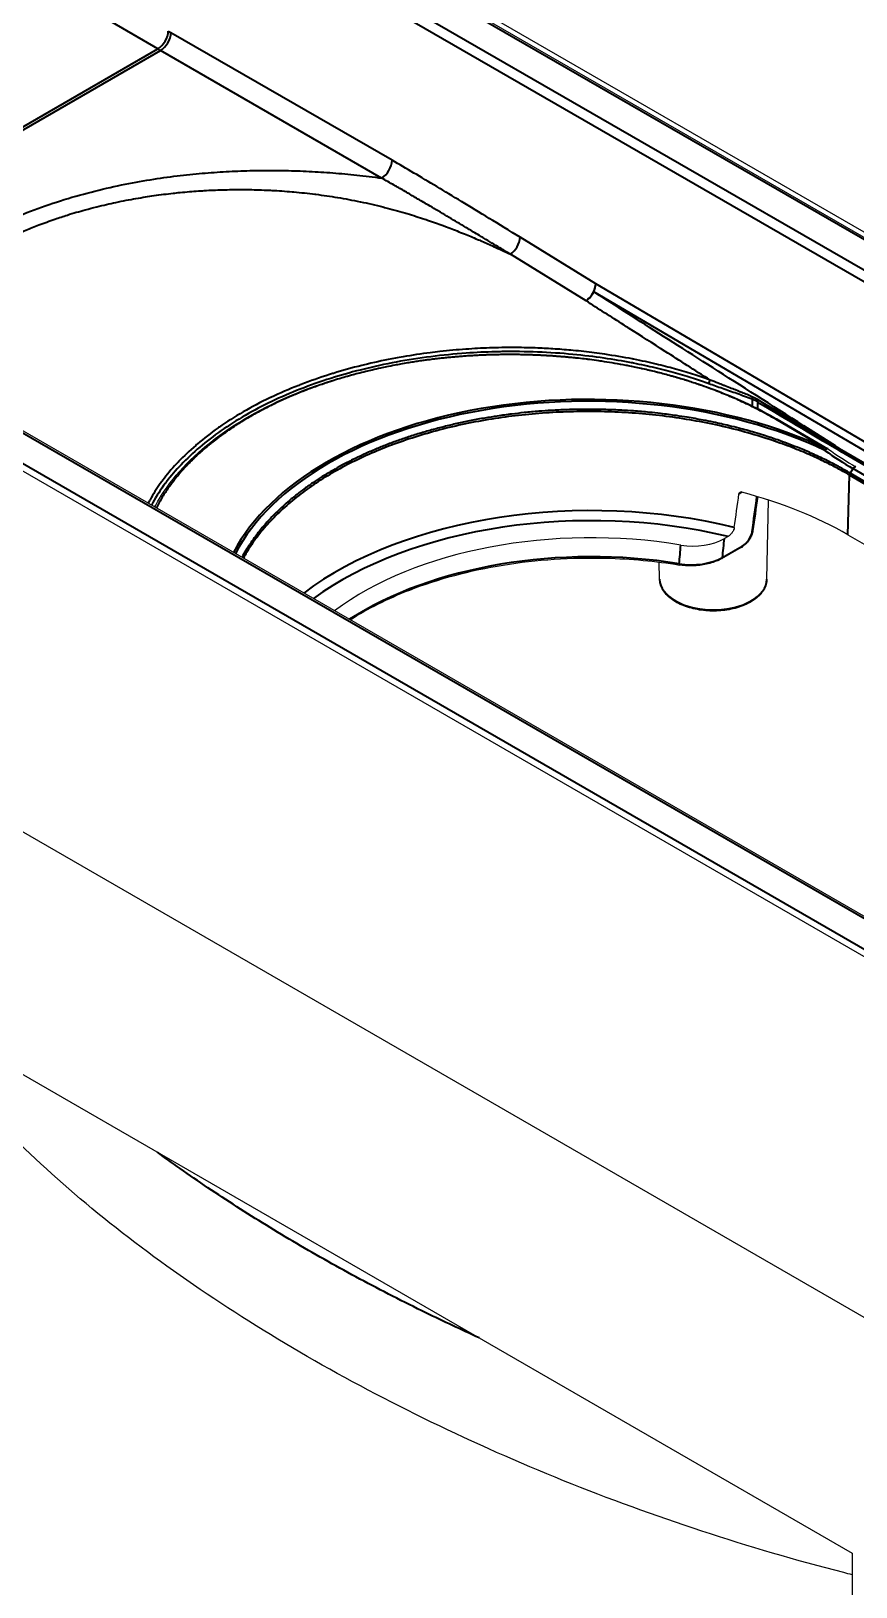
# Model space of a CAD drawing. Header units: millimetres. Extents: x 101 to 3000, y 150 to 4305.
# Drawn here: x 2142.1 to 2175.7, y 1240.7 to 1304.1 of the extents above; entities that cross this region are included whole.
import ezdxf

# ---------------------------------------------------------------- set-up
doc = ezdxf.new("R2010")
doc.units = ezdxf.units.MM
doc.header["$LTSCALE"] = 15
doc.layers.add('_Sichtbarkanten', color=7, linetype='Continuous', lineweight=25)
doc.layers.add('Sichtbar schmal (ISO)', color=7, linetype='Continuous', lineweight=35)

msp = doc.modelspace()

# ---------------------------------------------------------------- linework, layer by layer
at = {"layer": '_Sichtbarkanten'}
for p, q in [((1958.148, 1421.528), (2423.15, 1153.06)), ((1958.784, 1421.374), (2422.759, 1153.498)), ((1897.902, 1412.287), (2407.019, 1118.348)), ((2399.171, 1139.224), (1934.185, 1407.684)), ((2397.176, 1138.728), (1933.2, 1406.604)), ((2174.579, 1287.095), (2172.525, 1288.301)), ((2172.104, 1281.773), (2172.173, 1285)), ((2170.268, 1282.618), (2171.073, 1283.083)), ((2170.519, 1283.519), (2170.372, 1283.434)), ((2175.4, 1283.59), (2186.727, 1277.05)), ((2167.733, 1281.773), (2167.718, 1282.473)), ((2129.338, 1268.771), (2175.583, 1242.072)), ((2175.583, 1242.072), (2175.583, 1240.21))]:
    msp.add_line(p, q, dxfattribs=at)
msp.add_arc((2174.518, 1286.991), 0.12, 54.93879, 59.56887, dxfattribs=at)
for centre, major_axis, ratio, start_param, end_param in [((1326.74, 860.88), (676.088, 996.631), 0.524834, 5.465776, 5.467197), ((2164.955, 1277.56), (14.771, 0), 0.57735, 0.785398, 1.142974), ((2164.955, 1275.845), (-13.2, 0), 0.57735, 4.432819, 5.627663), ((2169.091, 1284.17), (-1.806, 0.005), 0.575912, 1.295411, 2.360834)]:
    msp.add_ellipse(centre, major_axis=major_axis, ratio=ratio, start_param=start_param, end_param=end_param, dxfattribs=at)
for points, knots in [([(2147.162, 1284.722), (2147.217, 1284.827), (2147.275, 1284.931), (2147.867, 1285.923), (2148.647, 1286.767), (2150.607, 1288.259), (2151.815, 1288.922), (2154.498, 1289.978), (2156.008, 1290.383), (2159.131, 1290.887), (2160.783, 1290.993), (2164.023, 1290.896), (2165.651, 1290.692), (2168.682, 1290.005), (2170.123, 1289.513), (2171.78, 1288.718), (2172.162, 1288.515), (2172.525, 1288.301)], [0.719826, 0.719826, 0.719826, 0.719826, 0.813029, 0.813029, 1.614012, 1.614012, 2.424949, 2.424949, 3.237611, 3.237611, 4.04865, 4.04865, 4.859026, 4.859026, 5.669679, 5.669679, 5.925894, 5.925894, 5.925894, 5.925894]), ([(2170.964, 1285.259), (2170.965, 1285.268), (2170.968, 1285.277), (2170.979, 1285.296), (2170.988, 1285.305), (2171.009, 1285.318), (2171.023, 1285.322), (2171.052, 1285.325), (2171.067, 1285.323), (2171.082, 1285.32), (2171.083, 1285.32), (2171.083, 1285.319)], [0.00197055, 0.00197055, 0.00197055, 0.00197055, 0.0076791, 0.0076791, 0.0153582, 0.0153582, 0.02333262, 0.02333262, 0.03130704, 0.03130704, 0.03156747, 0.03156747, 0.03156747, 0.03156747]), ([(2170.772, 1283.881), (2170.769, 1283.853), (2170.759, 1283.82), (2170.734, 1283.757), (2170.712, 1283.717), (2170.668, 1283.652), (2170.638, 1283.616), (2170.582, 1283.562), (2170.548, 1283.535), (2170.519, 1283.519)], [-0.30703041, -0.30703041, -0.30703041, -0.30703041, -0.29054459, -0.29054459, -0.27133575, -0.27133575, -0.25125977, -0.25125977, -0.23076191, -0.23076191, -0.23076191, -0.23076191]), ([(2171.536, 1283.749), (2171.528, 1283.692), (2171.511, 1283.632), (2171.463, 1283.515), (2171.432, 1283.457), (2171.362, 1283.348), (2171.32, 1283.295), (2171.23, 1283.199), (2171.181, 1283.155), (2171.111, 1283.107), (2171.092, 1283.094), (2171.073, 1283.083)], [0, 0, 0, 0, 0.0332534, 0.0332534, 0.065591, 0.065591, 0.0984492, 0.0984492, 0.132874, 0.132874, 0.1457256, 0.1457256, 0.1457256, 0.1457256]), ([(2155.126, 1280.124), (2155.843, 1280.582), (2156.659, 1280.99), (2158.715, 1281.79), (2160.008, 1282.135), (2162.72, 1282.576), (2164.139, 1282.67), (2166.559, 1282.608), (2167.566, 1282.514), (2168.541, 1282.356)], [6.232826, 6.232826, 6.232826, 6.232826, 6.475912, 6.475912, 6.794462, 6.794462, 7.113268, 7.113268, 7.342355, 7.342355, 7.342355, 7.342355]), ([(2170.268, 1282.618), (2170.125, 1282.536), (2169.958, 1282.468), (2169.604, 1282.37), (2169.413, 1282.338), (2169.031, 1282.312), (2168.834, 1282.318), (2168.611, 1282.345), (2168.576, 1282.35), (2168.541, 1282.356)], [0, 0, 0, 0, 0.0985951, 0.0985951, 0.1950882, 0.1950882, 0.29103, 0.29103, 0.3090772, 0.3090772, 0.3090772, 0.3090772]), ([(2172.104, 1281.773), (2172.102, 1281.638), (2172.064, 1281.504), (2171.925, 1281.246), (2171.82, 1281.123), (2171.55, 1280.9), (2171.381, 1280.8), (2170.999, 1280.637), (2170.785, 1280.575), (2170.338, 1280.494), (2170.104, 1280.475), (2169.638, 1280.481), (2169.406, 1280.506), (2168.967, 1280.598), (2168.759, 1280.666), (2168.387, 1280.838), (2168.224, 1280.943), (2167.962, 1281.182), (2167.862, 1281.317), (2167.758, 1281.562), (2167.735, 1281.667), (2167.733, 1281.773)], [2.368537, 2.368537, 2.368537, 2.368537, 2.65779, 2.65779, 2.965652, 2.965652, 3.292478, 3.292478, 3.621661, 3.621661, 3.949316, 3.949316, 4.276354, 4.276354, 4.604191, 4.604191, 4.933501, 4.933501, 5.258891, 5.258891, 5.485444, 5.485444, 5.485444, 5.485444]), ([(2175.583, 1241.191), (2175.465, 1241.22), (2175.348, 1241.25), (2175.231, 1241.281), (2171.351, 1242.28), (2167.504, 1243.545), (2163.819, 1245.03), (2160.134, 1246.516), (2156.612, 1248.223), (2153.372, 1250.094), (2150.133, 1251.964), (2147.176, 1253.998), (2144.603, 1256.125), (2142.029, 1258.253), (2139.839, 1260.474), (2138.107, 1262.714), (2137.669, 1263.28), (2137.261, 1263.848), (2136.882, 1264.415)], [0.0950371, 0.0950371, 0.0950371, 0.0950371, 0.1010675, 0.1010675, 0.1010675, 0.3005338, 0.3005338, 0.3005338, 0.5, 0.5, 0.5, 0.6994662, 0.6994662, 0.6994662, 0.8989325, 0.8989325, 0.8989325, 0.9493881, 0.9493881, 0.9493881, 0.9493881])]:
    msp.add_open_spline(points, degree=3, knots=knots, dxfattribs=at)
for points in [[(2148.866, 1287.049), (2148.868, 1287.051), (2148.87, 1287.052), (2148.872, 1287.054)], [(2174.587, 1287.09), (2174.966, 1286.823), (2175.348, 1286.577), (2175.728, 1286.354)], [(2171.727, 1285.139), (2171.664, 1284.676), (2171.6, 1284.212), (2171.536, 1283.749)]]:
    msp.add_open_spline(points, degree=3, dxfattribs=at)
at = {"layer": 'Sichtbar schmal (ISO)'}
for p, q in [((2423, 1153.045), (1957.998, 1421.513)), ((1956.938, 1420.892), (2421.924, 1152.432)), ((2421.712, 1152.069), (1956.726, 1420.529)), ((2147.286, 1303.394), (1956.299, 1414.836)), ((2399.021, 1139.209), (1934.035, 1407.669)), ((1932.959, 1407.057), (2397.961, 1138.588)), ((2156.831, 1298.855), (2147.821, 1304.056)), ((2131.053, 1294.022), (2147.286, 1303.394)), ((2131.165, 1293.958), (2147.397, 1303.33)), ((2156.406, 1298.128), (2147.397, 1303.33)), ((2165.133, 1293.817), (2162.047, 1295.715)), ((2164.735, 1293.124), (2161.65, 1295.022)), ((2189.12, 1279.711), (2165.133, 1293.817)), ((2189.039, 1279.384), (2165.049, 1293.492)), ((2171.501, 1289.111), (2171.497, 1288.853)), ((2171.726, 1289.001), (2171.722, 1288.74)), ((2174.519, 1287.089), (2172.465, 1288.295)), ((2188.844, 1278.931), (2175.145, 1286.976)), ((2188.86, 1278.996), (2175.162, 1287.041)), ((2175.609, 1286.287), (2175.498, 1286.101)), ((2188.633, 1278.64), (2175.609, 1286.287)), ((2175.4, 1283.59), (2175.472, 1286.019)), ((2188.494, 1278.365), (2175.472, 1286.019)), ((2188.52, 1278.446), (2175.498, 1286.101)), ((2171.073, 1285.322), (2170.964, 1285.259)), ((2170.292, 1282.665), (2171.098, 1283.13))]:
    msp.add_line(p, q, dxfattribs=at)
for centre, major_axis, ratio, start_param, end_param in [((2147.288, 1303.883), (0.302, 0.518), 0.574372, 3.929636, 5.482984), ((2147.397, 1303.82), (0.3, 0.52), 0.57735, 3.926992, 5.480334), ((2148.231, 1330.958), (-14.186, 28.545), 0.585279, 2.413964, 2.418931), ((2147.397, 1327.825), (-15, 25.981), 0.57735, 2.350959, 2.356194), ((2156.406, 1298.618), (0.3, 0.52), 0.57735, 3.926991, 5.480334), ((2161.623, 1295.478), (0.314, 0.511), 0.55888, 4.038056, 5.496129), ((2164.708, 1293.581), (0.314, 0.511), 0.55888, 4.0379, 5.496128), ((2164.708, 1293.581), (0.304, 0.517), 0.572153, 4.873491, 5.484932), ((2164.708, 1293.581), (-0.323, -0.506), 0.567889, 0.905697, 1.752685), ((2164.954, 1280.232), (15.234, -0.116), 0.582366, 0.896391, 2.852787), ((2164.953, 1280.205), (15.151, -0.116), 0.58238, 0.896378, 2.853201), ((2161.753, 1281.648), (-16.027, 0.121), 0.582329, 5.215984, 5.216646), ((2169.799, 1289.8), (-0.041, -0.113), 0.416896, 3.928616, 5.390148), ((2171.577, 1289.163), (-0.044, -0.112), 0.555153, 4.561937, 5.39987), ((2171.811, 1289.048), (-0.061, -0.103), 0.567728, 4.694265, 5.48847), ((2159.694, 1296.711), (-20.335, 12.449), 0.015382, 2.213361, 2.443267), ((2157.287, 1298.339), (-22.918, 14.161), 0.012912, 2.261877, 2.473326), ((2172.464, 1288.198), (0.061, 0.103), 0.57229, 0.000001, 0.789724), ((2174.518, 1286.991), (0.0689, 0.0982), 0.509929, 6.283147, 7.878789), ((2174.518, 1286.991), (0.051, 0.108), 0.507599, 0.742201, 1.509682), ((2173.71, 1302.267), (8.893, -16.913), 0.487829, 5.522704, 5.617498), ((2174.518, 1286.991), (0.061, 0.103), 0.57229, 0, 0.789725), ((2175.23, 1287.023), (-0.061, -0.103), 0.572217, 4.873156, 5.484595), ((2161.754, 1281.646), (15.757, -0.12), 0.582366, 2.62738, 2.627607), ((2175.667, 1286.25), (0.061, 0.103), 0.572499, 6.283135, 7.840696), ((2175.556, 1286.064), (0.06, 0.104), 0.573981, 1.554727, 2.322739), ((2164.955, 1276.082), (-14.708, 0), 0.57735, 4.305735, 5.634125), ((2164.955, 1275.845), (-14.408, 0), 0.57735, 4.315929, 5.616717), ((1236.301, 813.344), (748.915, 1103.987), 0.524834, 5.467451, 5.468792), ((2171.137, 1283.512), (-0.305, -0.409), 0.506793, 0.86671, 2.397666), ((2171.417, 1283.765), (0.119, -0.016), 0.583356, 5.580624, 6.283185), ((2164.955, 1275.06), (13.217, 0), 0.57735, 1.297024, 2.412778), ((855.646, 617.773), (1044.36, 1456.237), 0.553427, 5.528311, 5.528849), ((1029.562, 658.782), (908.322, 1338.97), 0.524834, 5.50886, 5.509462), ((2171.013, 1283.187), (0.06, -0.104), 0.57735, 0, 0.698132), ((2169.012, 1283.409), (-1.805, 0.017), 0.578336, 1.304747, 2.364279), ((2168.56, 1282.475), (-0.019, -0.118), 0.220752, 5.363323, 6.283187), ((2170.208, 1282.722), (0.06, -0.104), 0.57735, 6.28318, 6.981317), ((2169.919, 1281.788), (2.186, 0), 0.57735, 3.153936, 6.270842)]:
    msp.add_ellipse(centre, major_axis=major_axis, ratio=ratio, start_param=start_param, end_param=end_param, dxfattribs=at)
for points, knots in [([(2162.047, 1295.715), (2161.607, 1295.985), (2160.77, 1296.499), (2159.645, 1297.184), (2158.638, 1297.791), (2157.715, 1298.34), (2157.12, 1298.688), (2156.831, 1298.855)], [0, 0, 0, 0, 0.2, 0.4, 0.6, 0.8, 1, 1, 1, 1]), ([(2135.278, 1291.583), (2135.354, 1291.718), (2135.591, 1292.112), (2136.058, 1292.755), (2136.723, 1293.491), (2137.492, 1294.192), (2138.359, 1294.853), (2139.32, 1295.469), (2140.368, 1296.036), (2141.495, 1296.551), (2142.691, 1297.008), (2143.937, 1297.402), (2145.195, 1297.725), (2146.412, 1297.974), (2147.548, 1298.156), (2148.599, 1298.283), (2149.588, 1298.368), (2150.551, 1298.421), (2151.515, 1298.445), (2152.485, 1298.44), (2153.454, 1298.406), (2154.413, 1298.345), (2155.387, 1298.256), (2156.063, 1298.175), (2156.406, 1298.128)], [0.3057007, 0.3057007, 0.3057007, 0.3057007, 0.3225806, 0.3548387, 0.3870968, 0.4193548, 0.4516129, 0.483871, 0.516129, 0.5483871, 0.5806452, 0.6129032, 0.6451613, 0.6774194, 0.7096774, 0.7419355, 0.7741935, 0.8064516, 0.8387097, 0.8709677, 0.9032258, 0.9354839, 0.9677419, 1, 1, 1, 1]), ([(2136.163, 1291.072), (2136.18, 1291.112), (2136.197, 1291.151), (2136.215, 1291.191), (2136.244, 1291.255), (2136.275, 1291.319), (2136.307, 1291.383), (2136.398, 1291.567), (2136.502, 1291.752), (2136.617, 1291.934), (2136.662, 1292.007), (2136.71, 1292.08), (2136.759, 1292.153), (2136.876, 1292.325), (2137.003, 1292.495), (2137.139, 1292.663), (2137.204, 1292.743), (2137.271, 1292.822), (2137.34, 1292.901), (2137.477, 1293.057), (2137.623, 1293.212), (2137.777, 1293.363), (2137.863, 1293.448), (2137.951, 1293.532), (2138.042, 1293.615), (2138.195, 1293.755), (2138.355, 1293.893), (2138.521, 1294.027), (2138.63, 1294.116), (2138.742, 1294.203), (2138.857, 1294.289), (2139.021, 1294.411), (2139.191, 1294.532), (2139.367, 1294.65), (2139.501, 1294.739), (2139.638, 1294.828), (2139.778, 1294.914), (2139.95, 1295.02), (2140.126, 1295.124), (2140.307, 1295.225), (2140.467, 1295.315), (2140.631, 1295.402), (2140.798, 1295.488), (2140.973, 1295.577), (2141.151, 1295.664), (2141.333, 1295.749), (2141.521, 1295.836), (2141.712, 1295.921), (2141.906, 1296.003), (2142.08, 1296.077), (2142.258, 1296.148), (2142.437, 1296.217), (2142.651, 1296.299), (2142.869, 1296.379), (2143.089, 1296.454), (2143.259, 1296.513), (2143.43, 1296.569), (2143.603, 1296.623), (2143.842, 1296.698), (2144.084, 1296.769), (2144.326, 1296.835), (2144.485, 1296.879), (2144.645, 1296.921), (2144.804, 1296.96), (2145.063, 1297.025), (2145.321, 1297.084), (2145.576, 1297.138), (2145.717, 1297.168), (2145.858, 1297.197), (2145.997, 1297.224), (2146.264, 1297.275), (2146.526, 1297.321), (2146.783, 1297.361), (2146.902, 1297.38), (2147.019, 1297.398), (2147.135, 1297.414), (2147.399, 1297.452), (2147.656, 1297.484), (2147.906, 1297.512), (2148.002, 1297.523), (2148.097, 1297.532), (2148.192, 1297.542), (2148.448, 1297.567), (2148.698, 1297.588), (2148.942, 1297.604), (2149.019, 1297.609), (2149.096, 1297.614), (2149.173, 1297.619), (2149.425, 1297.634), (2149.672, 1297.644), (2149.917, 1297.651), (2149.98, 1297.653), (2150.043, 1297.655), (2150.105, 1297.656), (2150.361, 1297.661), (2150.614, 1297.663), (2150.867, 1297.661), (2150.918, 1297.66), (2150.968, 1297.66), (2151.018, 1297.659), (2151.283, 1297.655), (2151.548, 1297.646), (2151.813, 1297.634), (2151.851, 1297.632), (2151.89, 1297.63), (2151.928, 1297.628), (2152.205, 1297.614), (2152.481, 1297.595), (2152.756, 1297.571), (2152.782, 1297.569), (2152.808, 1297.567), (2152.834, 1297.564), (2153.12, 1297.539), (2153.405, 1297.508), (2153.688, 1297.472), (2153.701, 1297.471), (2153.715, 1297.469), (2153.728, 1297.467), (2154.021, 1297.43), (2154.313, 1297.387), (2154.608, 1297.338), (2154.612, 1297.338), (2154.615, 1297.337), (2154.619, 1297.336), (2154.918, 1297.287), (2155.22, 1297.23), (2155.528, 1297.166), (2155.535, 1297.165), (2155.542, 1297.163), (2155.549, 1297.162), (2155.85, 1297.099), (2156.156, 1297.029), (2156.456, 1296.953), (2156.478, 1296.947), (2156.5, 1296.942), (2156.523, 1296.936), (2156.806, 1296.864), (2157.083, 1296.787), (2157.347, 1296.71), (2157.379, 1296.7), (2157.411, 1296.691), (2157.442, 1296.681), (2157.692, 1296.607), (2157.931, 1296.531), (2158.162, 1296.454), (2158.199, 1296.441), (2158.235, 1296.429), (2158.272, 1296.416), (2158.492, 1296.342), (2158.704, 1296.266), (2158.912, 1296.19), (2158.957, 1296.173), (2159.001, 1296.157), (2159.045, 1296.14), (2159.242, 1296.066), (2159.434, 1295.992), (2159.624, 1295.915), (2159.676, 1295.895), (2159.727, 1295.874), (2159.778, 1295.853), (2159.958, 1295.78), (2160.136, 1295.706), (2160.312, 1295.63), (2160.371, 1295.605), (2160.429, 1295.579), (2160.488, 1295.554), (2160.655, 1295.481), (2160.82, 1295.407), (2160.985, 1295.332), (2161.052, 1295.302), (2161.119, 1295.271), (2161.185, 1295.24), (2161.341, 1295.168), (2161.495, 1295.096), (2161.65, 1295.022)], [0.3520167, 0.3520167, 0.3520167, 0.3520167, 0.3555556, 0.3555556, 0.3555556, 0.3612856, 0.3612856, 0.3612856, 0.3777778, 0.3777778, 0.3777778, 0.3843574, 0.3843574, 0.3843574, 0.4, 0.4, 0.4, 0.4074252, 0.4074252, 0.4074252, 0.4222222, 0.4222222, 0.4222222, 0.4305025, 0.4305025, 0.4305025, 0.4444444, 0.4444444, 0.4444444, 0.4535811, 0.4535811, 0.4535811, 0.4666667, 0.4666667, 0.4666667, 0.4766593, 0.4766593, 0.4766593, 0.4888889, 0.4888889, 0.4888889, 0.4997376, 0.4997376, 0.4997376, 0.5111111, 0.5111111, 0.5111111, 0.5228126, 0.5228126, 0.5228126, 0.5333333, 0.5333333, 0.5333333, 0.5458811, 0.5458811, 0.5458811, 0.5555556, 0.5555556, 0.5555556, 0.568966, 0.568966, 0.568966, 0.5777778, 0.5777778, 0.5777778, 0.5920832, 0.5920832, 0.5920832, 0.6, 0.6, 0.6, 0.6151924, 0.6151924, 0.6151924, 0.6222222, 0.6222222, 0.6222222, 0.6382602, 0.6382602, 0.6382602, 0.6444444, 0.6444444, 0.6444444, 0.6613076, 0.6613076, 0.6613076, 0.6666667, 0.6666667, 0.6666667, 0.684355, 0.684355, 0.684355, 0.6888889, 0.6888889, 0.6888889, 0.7074277, 0.7074277, 0.7074277, 0.7111111, 0.7111111, 0.7111111, 0.730532, 0.730532, 0.730532, 0.7333333, 0.7333333, 0.7333333, 0.7536387, 0.7536387, 0.7536387, 0.7555556, 0.7555556, 0.7555556, 0.7767659, 0.7767659, 0.7767659, 0.7777778, 0.7777778, 0.7777778, 0.7997335, 0.7997335, 0.7997335, 0.8, 0.8, 0.8, 0.8222222, 0.8222222, 0.8222222, 0.8227139, 0.8227139, 0.8227139, 0.8444444, 0.8444444, 0.8444444, 0.8460619, 0.8460619, 0.8460619, 0.8666667, 0.8666667, 0.8666667, 0.8691408, 0.8691408, 0.8691408, 0.8888889, 0.8888889, 0.8888889, 0.8920607, 0.8920607, 0.8920607, 0.9111111, 0.9111111, 0.9111111, 0.9151867, 0.9151867, 0.9151867, 0.9333333, 0.9333333, 0.9333333, 0.9382494, 0.9382494, 0.9382494, 0.9555556, 0.9555556, 0.9555556, 0.9613328, 0.9613328, 0.9613328, 0.9777778, 0.9777778, 0.9777778, 0.9844249, 0.9844249, 0.9844249, 1, 1, 1, 1]), ([(2161.65, 1295.022), (2161.503, 1295.111), (2161.359, 1295.199), (2161.217, 1295.284), (2160.996, 1295.418), (2160.781, 1295.548), (2160.572, 1295.675), (2160.51, 1295.712), (2160.448, 1295.749), (2160.387, 1295.786), (2160.228, 1295.882), (2160.071, 1295.976), (2159.918, 1296.068), (2159.689, 1296.205), (2159.468, 1296.338), (2159.254, 1296.466), (2159.251, 1296.467), (2159.249, 1296.469), (2159.246, 1296.47), (2159.001, 1296.616), (2158.765, 1296.756), (2158.537, 1296.892), (2158.435, 1296.952), (2158.335, 1297.011), (2158.236, 1297.069), (2158.078, 1297.162), (2157.923, 1297.253), (2157.771, 1297.342), (2157.612, 1297.435), (2157.455, 1297.526), (2157.299, 1297.616), (2157.169, 1297.692), (2157.039, 1297.767), (2156.91, 1297.841), (2156.74, 1297.939), (2156.572, 1298.035), (2156.406, 1298.128)], [0, 0, 0, 0, 0.0662498, 0.0662498, 0.0662498, 0.1694786, 0.1694786, 0.1694786, 0.2, 0.2, 0.2, 0.2801272, 0.2801272, 0.2801272, 0.4, 0.4, 0.4, 0.4014266, 0.4014266, 0.4014266, 0.5387454, 0.5387454, 0.5387454, 0.6, 0.6, 0.6, 0.6976286, 0.6976286, 0.6976286, 0.8, 0.8, 0.8, 0.8860841, 0.8860841, 0.8860841, 1, 1, 1, 1]), ([(2169.795, 1289.892), (2169.159, 1290.298), (2168.548, 1290.688), (2167.963, 1291.062), (2167.453, 1291.387), (2166.964, 1291.7), (2166.491, 1292.002), (2166.421, 1292.047), (2166.351, 1292.092), (2166.282, 1292.136), (2165.744, 1292.48), (2165.228, 1292.809), (2164.735, 1293.124)], [0, 0, 0, 0, 0.3333333, 0.3333333, 0.3333333, 0.6235048, 0.6235048, 0.6235048, 0.6666667, 0.6666667, 0.6666667, 1, 1, 1, 1]), ([(2169.795, 1289.892), (2169.6, 1289.962), (2169.39, 1290.034), (2169.163, 1290.107), (2168.936, 1290.18), (2168.693, 1290.254), (2168.432, 1290.328), (2168.4, 1290.337), (2168.367, 1290.346), (2168.335, 1290.355), (2168.102, 1290.419), (2167.855, 1290.483), (2167.591, 1290.546), (2167.309, 1290.614), (2167.007, 1290.68), (2166.683, 1290.744), (2166.661, 1290.749), (2166.639, 1290.753), (2166.617, 1290.757), (2166.268, 1290.825), (2165.893, 1290.889), (2165.493, 1290.948), (2165.355, 1290.968), (2165.214, 1290.988), (2165.07, 1291.006), (2164.796, 1291.041), (2164.509, 1291.074), (2164.209, 1291.102), (2163.971, 1291.124), (2163.723, 1291.144), (2163.472, 1291.161), (2163.239, 1291.176), (2163.003, 1291.189), (2162.766, 1291.198), (2162.472, 1291.21), (2162.178, 1291.217), (2161.885, 1291.219), (2161.688, 1291.22), (2161.492, 1291.219), (2161.296, 1291.216), (2160.969, 1291.211), (2160.643, 1291.2), (2160.318, 1291.182), (2160.157, 1291.174), (2159.996, 1291.164), (2159.835, 1291.153), (2159.482, 1291.127), (2159.129, 1291.095), (2158.779, 1291.056), (2158.647, 1291.041), (2158.516, 1291.026), (2158.385, 1291.009), (2158.012, 1290.961), (2157.643, 1290.906), (2157.278, 1290.843), (2157.173, 1290.825), (2157.069, 1290.806), (2156.965, 1290.787), (2156.581, 1290.715), (2156.201, 1290.635), (2155.828, 1290.546), (2155.749, 1290.527), (2155.671, 1290.508), (2155.593, 1290.489), (2155.201, 1290.392), (2154.816, 1290.285), (2154.44, 1290.169), (2154.385, 1290.152), (2154.331, 1290.135), (2154.277, 1290.118), (2153.884, 1289.993), (2153.5, 1289.859), (2153.126, 1289.715), (2153.093, 1289.702), (2153.059, 1289.689), (2153.026, 1289.676), (2152.637, 1289.524), (2152.26, 1289.362), (2151.897, 1289.19), (2151.882, 1289.183), (2151.867, 1289.175), (2151.851, 1289.168), (2151.474, 1288.988), (2151.112, 1288.798), (2150.767, 1288.599), (2150.422, 1288.4), (2150.093, 1288.191), (2149.781, 1287.973), (2149.767, 1287.963), (2149.753, 1287.953), (2149.739, 1287.944), (2149.443, 1287.735), (2149.162, 1287.518), (2148.899, 1287.294), (2148.875, 1287.274), (2148.852, 1287.254), (2148.828, 1287.234), (2148.579, 1287.018), (2148.346, 1286.796), (2148.131, 1286.57), (2148.101, 1286.538), (2148.071, 1286.507), (2148.042, 1286.475), (2147.841, 1286.258), (2147.656, 1286.036), (2147.487, 1285.81), (2147.453, 1285.764), (2147.42, 1285.719), (2147.388, 1285.673), (2147.234, 1285.458), (2147.095, 1285.239), (2146.97, 1285.017), (2146.944, 1284.97), (2146.919, 1284.923), (2146.894, 1284.877)], [0, 0, 0, 0, 0.03125, 0.03125, 0.03125, 0.0625, 0.0625, 0.0625, 0.0663429, 0.0663429, 0.0663429, 0.09375, 0.09375, 0.09375, 0.1230207, 0.1230207, 0.1230207, 0.125, 0.125, 0.125, 0.15625, 0.15625, 0.15625, 0.1670289, 0.1670289, 0.1670289, 0.1875, 0.1875, 0.1875, 0.2037274, 0.2037274, 0.2037274, 0.21875, 0.21875, 0.21875, 0.2374664, 0.2374664, 0.2374664, 0.25, 0.25, 0.25, 0.2709111, 0.2709111, 0.2709111, 0.28125, 0.28125, 0.28125, 0.3039699, 0.3039699, 0.3039699, 0.3125, 0.3125, 0.3125, 0.3367909, 0.3367909, 0.3367909, 0.34375, 0.34375, 0.34375, 0.369565, 0.369565, 0.369565, 0.375, 0.375, 0.375, 0.4022956, 0.4022956, 0.4022956, 0.40625, 0.40625, 0.40625, 0.4349208, 0.4349208, 0.4349208, 0.4375, 0.4375, 0.4375, 0.4674805, 0.4674805, 0.4674805, 0.46875, 0.46875, 0.46875, 0.5, 0.5, 0.5, 0.53125, 0.53125, 0.53125, 0.5326774, 0.5326774, 0.5326774, 0.5625, 0.5625, 0.5625, 0.5651768, 0.5651768, 0.5651768, 0.59375, 0.59375, 0.59375, 0.5977246, 0.5977246, 0.5977246, 0.625, 0.625, 0.625, 0.6304559, 0.6304559, 0.6304559, 0.65625, 0.65625, 0.65625, 0.6616475, 0.6616475, 0.6616475, 0.6616475]), ([(2169.737, 1289.742), (2169.544, 1289.812), (2169.335, 1289.883), (2169.109, 1289.956), (2168.884, 1290.028), (2168.643, 1290.101), (2168.383, 1290.174), (2168.124, 1290.247), (2167.847, 1290.319), (2167.548, 1290.391), (2167.275, 1290.456), (2166.983, 1290.52), (2166.67, 1290.582), (2166.64, 1290.588), (2166.611, 1290.594), (2166.582, 1290.6), (2166.235, 1290.667), (2165.863, 1290.731), (2165.466, 1290.788), (2165.068, 1290.846), (2164.646, 1290.898), (2164.191, 1290.941), (2163.735, 1290.984), (2163.246, 1291.017), (2162.759, 1291.036), (2162.271, 1291.055), (2161.784, 1291.061), (2161.299, 1291.053), (2161.217, 1291.052), (2161.134, 1291.05), (2161.051, 1291.048), (2160.65, 1291.038), (2160.249, 1291.019), (2159.849, 1290.99), (2159.367, 1290.956), (2158.886, 1290.908), (2158.41, 1290.847), (2157.934, 1290.787), (2157.464, 1290.713), (2157.001, 1290.627), (2156.539, 1290.541), (2156.084, 1290.442), (2155.639, 1290.331), (2155.602, 1290.322), (2155.565, 1290.313), (2155.528, 1290.304), (2155.121, 1290.2), (2154.722, 1290.086), (2154.333, 1289.963), (2153.908, 1289.828), (2153.493, 1289.682), (2153.091, 1289.524), (2152.689, 1289.367), (2152.3, 1289.198), (2151.926, 1289.02), (2151.551, 1288.841), (2151.192, 1288.653), (2150.849, 1288.455), (2150.507, 1288.257), (2150.181, 1288.05), (2149.871, 1287.834), (2149.562, 1287.618), (2149.269, 1287.393), (2148.995, 1287.16), (2148.722, 1286.928), (2148.467, 1286.687), (2148.233, 1286.441), (2148.018, 1286.216), (2147.821, 1285.985), (2147.642, 1285.75), (2147.625, 1285.729), (2147.609, 1285.708), (2147.594, 1285.687), (2147.401, 1285.43), (2147.23, 1285.167), (2147.081, 1284.9), (2147.062, 1284.867), (2147.044, 1284.834), (2147.026, 1284.8)], [0, 0, 0, 0, 0.03125, 0.03125, 0.03125, 0.0625, 0.0625, 0.0625, 0.09375, 0.09375, 0.09375, 0.1223384, 0.1223384, 0.1223384, 0.125, 0.125, 0.125, 0.15625, 0.15625, 0.15625, 0.1875, 0.1875, 0.1875, 0.21875, 0.21875, 0.21875, 0.25, 0.25, 0.25, 0.2553365, 0.2553365, 0.2553365, 0.28125, 0.28125, 0.28125, 0.3125, 0.3125, 0.3125, 0.34375, 0.34375, 0.34375, 0.375, 0.375, 0.375, 0.3775948, 0.3775948, 0.3775948, 0.40625, 0.40625, 0.40625, 0.4375, 0.4375, 0.4375, 0.46875, 0.46875, 0.46875, 0.5, 0.5, 0.5, 0.53125, 0.53125, 0.53125, 0.5625, 0.5625, 0.5625, 0.59375, 0.59375, 0.59375, 0.6224238, 0.6224238, 0.6224238, 0.625, 0.625, 0.625, 0.65625, 0.65625, 0.65625, 0.6601123, 0.6601123, 0.6601123, 0.6601123]), ([(2172.465, 1288.295), (2172.32, 1288.381), (2172.179, 1288.46), (2172.043, 1288.534), (2172.034, 1288.539), (2172.025, 1288.544), (2172.016, 1288.548), (2171.891, 1288.616), (2171.77, 1288.679), (2171.654, 1288.738), (2171.636, 1288.747), (2171.618, 1288.757), (2171.6, 1288.765), (2171.494, 1288.819), (2171.393, 1288.869), (2171.294, 1288.915), (2171.271, 1288.927), (2171.247, 1288.938), (2171.224, 1288.949), (2171.13, 1288.993), (2171.039, 1289.035), (2170.948, 1289.076), (2170.923, 1289.087), (2170.897, 1289.099), (2170.872, 1289.11), (2170.781, 1289.15), (2170.69, 1289.19), (2170.597, 1289.229), (2170.571, 1289.24), (2170.545, 1289.251), (2170.519, 1289.262), (2170.423, 1289.302), (2170.324, 1289.343), (2170.222, 1289.383), (2170.197, 1289.393), (2170.172, 1289.403), (2170.147, 1289.413), (2170.039, 1289.455), (2169.926, 1289.498), (2169.809, 1289.542), (2169.786, 1289.55), (2169.763, 1289.559), (2169.74, 1289.567), (2169.615, 1289.613), (2169.483, 1289.66), (2169.345, 1289.707), (2169.325, 1289.714), (2169.306, 1289.721), (2169.286, 1289.727), (2169.14, 1289.777), (2168.986, 1289.827), (2168.823, 1289.878), (2168.807, 1289.883), (2168.792, 1289.888), (2168.776, 1289.893), (2168.608, 1289.945), (2168.432, 1289.997), (2168.249, 1290.048), (2168.235, 1290.052), (2168.221, 1290.056), (2168.208, 1290.06), (2168.025, 1290.111), (2167.836, 1290.161), (2167.646, 1290.209), (2167.63, 1290.213), (2167.614, 1290.217), (2167.598, 1290.221), (2167.413, 1290.267), (2167.226, 1290.311), (2167.041, 1290.352), (2167.02, 1290.356), (2166.998, 1290.361), (2166.977, 1290.366), (2166.801, 1290.404), (2166.627, 1290.44), (2166.457, 1290.473), (2166.428, 1290.479), (2166.399, 1290.485), (2166.371, 1290.49), (2166.211, 1290.521), (2166.055, 1290.549), (2165.903, 1290.575), (2165.867, 1290.581), (2165.832, 1290.587), (2165.797, 1290.593), (2165.654, 1290.617), (2165.514, 1290.639), (2165.376, 1290.659), (2165.336, 1290.665), (2165.295, 1290.671), (2165.255, 1290.677), (2165.128, 1290.695), (2165.004, 1290.712), (2164.883, 1290.727), (2164.835, 1290.733), (2164.789, 1290.739), (2164.743, 1290.745), (2164.636, 1290.758), (2164.533, 1290.77), (2164.433, 1290.781), (2164.379, 1290.786), (2164.326, 1290.792), (2164.275, 1290.797), (2164.191, 1290.806), (2164.111, 1290.814), (2164.034, 1290.821), (2163.976, 1290.827), (2163.919, 1290.832), (2163.864, 1290.836), (2163.8, 1290.842), (2163.739, 1290.847), (2163.679, 1290.852), (2163.62, 1290.857), (2163.562, 1290.861), (2163.505, 1290.865), (2163.453, 1290.869), (2163.402, 1290.873), (2163.351, 1290.876), (2163.292, 1290.88), (2163.234, 1290.883), (2163.177, 1290.887), (2163.129, 1290.89), (2163.081, 1290.893), (2163.033, 1290.895), (2162.975, 1290.898), (2162.917, 1290.901), (2162.858, 1290.904), (2162.81, 1290.906), (2162.763, 1290.909), (2162.715, 1290.911), (2162.655, 1290.913), (2162.595, 1290.915), (2162.535, 1290.917), (2162.488, 1290.919), (2162.441, 1290.921), (2162.394, 1290.922), (2162.334, 1290.924), (2162.273, 1290.925), (2162.212, 1290.927), (2162.166, 1290.928), (2162.12, 1290.929), (2162.074, 1290.93), (2162.013, 1290.931), (2161.951, 1290.932), (2161.889, 1290.932), (2161.844, 1290.933), (2161.799, 1290.933), (2161.755, 1290.933), (2161.692, 1290.933), (2161.629, 1290.934), (2161.566, 1290.933), (2161.522, 1290.933), (2161.478, 1290.933), (2161.434, 1290.933), (2161.371, 1290.932), (2161.307, 1290.932), (2161.243, 1290.931), (2161.2, 1290.93), (2161.157, 1290.929), (2161.115, 1290.929), (2161.05, 1290.927), (2160.985, 1290.926), (2160.921, 1290.924), (2160.879, 1290.923), (2160.837, 1290.922), (2160.795, 1290.92), (2160.729, 1290.918), (2160.664, 1290.916), (2160.599, 1290.913), (2160.558, 1290.912), (2160.517, 1290.91), (2160.476, 1290.908), (2160.41, 1290.905), (2160.343, 1290.902), (2160.277, 1290.899), (2160.237, 1290.896), (2160.197, 1290.894), (2160.157, 1290.892), (2160.09, 1290.888), (2160.023, 1290.884), (2159.956, 1290.88), (2159.917, 1290.877), (2159.878, 1290.875), (2159.839, 1290.872), (2159.771, 1290.867), (2159.703, 1290.862), (2159.635, 1290.857), (2159.598, 1290.854), (2159.56, 1290.851), (2159.523, 1290.848), (2159.454, 1290.843), (2159.386, 1290.837), (2159.317, 1290.83), (2159.28, 1290.827), (2159.243, 1290.824), (2159.206, 1290.82), (2159.137, 1290.814), (2159.068, 1290.807), (2158.999, 1290.8), (2158.959, 1290.796), (2158.918, 1290.792), (2158.878, 1290.787), (2158.809, 1290.78), (2158.739, 1290.772), (2158.667, 1290.764), (2158.621, 1290.758), (2158.573, 1290.753), (2158.524, 1290.747), (2158.455, 1290.738), (2158.383, 1290.729), (2158.309, 1290.719), (2158.251, 1290.712), (2158.192, 1290.704), (2158.131, 1290.695), (2158.06, 1290.686), (2157.987, 1290.675), (2157.911, 1290.664), (2157.838, 1290.653), (2157.763, 1290.642), (2157.684, 1290.629), (2157.612, 1290.618), (2157.536, 1290.606), (2157.458, 1290.593), (2157.368, 1290.578), (2157.273, 1290.561), (2157.175, 1290.544), (2157.098, 1290.53), (2157.019, 1290.515), (2156.938, 1290.5), (2156.831, 1290.479), (2156.72, 1290.457), (2156.607, 1290.434), (2156.524, 1290.417), (2156.44, 1290.399), (2156.357, 1290.381), (2156.243, 1290.357), (2156.129, 1290.331), (2156.016, 1290.305), (2155.93, 1290.285), (2155.845, 1290.264), (2155.761, 1290.243), (2155.65, 1290.216), (2155.541, 1290.189), (2155.432, 1290.16), (2155.347, 1290.138), (2155.263, 1290.115), (2155.178, 1290.092), (2155.072, 1290.062), (2154.965, 1290.032), (2154.859, 1290.001), (2154.774, 1289.976), (2154.689, 1289.951), (2154.605, 1289.925), (2154.503, 1289.894), (2154.401, 1289.862), (2154.301, 1289.829), (2154.215, 1289.801), (2154.13, 1289.773), (2154.045, 1289.744), (2153.952, 1289.712), (2153.859, 1289.68), (2153.768, 1289.648), (2153.682, 1289.617), (2153.597, 1289.586), (2153.513, 1289.555), (2153.428, 1289.523), (2153.345, 1289.492), (2153.262, 1289.459), (2153.177, 1289.426), (2153.094, 1289.393), (2153.011, 1289.359), (2152.933, 1289.328), (2152.857, 1289.296), (2152.781, 1289.264), (2152.697, 1289.228), (2152.614, 1289.193), (2152.532, 1289.156), (2152.462, 1289.126), (2152.393, 1289.094), (2152.325, 1289.063), (2152.242, 1289.025), (2152.16, 1288.987), (2152.079, 1288.948), (2152.018, 1288.919), (2151.957, 1288.889), (2151.898, 1288.86), (2151.816, 1288.819), (2151.735, 1288.779), (2151.656, 1288.738), (2151.603, 1288.71), (2151.55, 1288.683), (2151.497, 1288.655), (2151.417, 1288.612), (2151.339, 1288.57), (2151.262, 1288.527), (2151.213, 1288.5), (2151.165, 1288.473), (2151.118, 1288.446), (2151.04, 1288.402), (2150.964, 1288.358), (2150.889, 1288.313), (2150.843, 1288.286), (2150.797, 1288.258), (2150.752, 1288.231), (2150.677, 1288.185), (2150.603, 1288.139), (2150.529, 1288.091), (2150.483, 1288.062), (2150.438, 1288.033), (2150.393, 1288.004), (2150.32, 1287.956), (2150.248, 1287.907), (2150.175, 1287.857), (2150.129, 1287.826), (2150.083, 1287.794), (2150.037, 1287.761), (2149.965, 1287.711), (2149.894, 1287.659), (2149.823, 1287.607), (2149.777, 1287.573), (2149.731, 1287.538), (2149.685, 1287.503), (2149.615, 1287.45), (2149.546, 1287.396), (2149.477, 1287.34), (2149.431, 1287.304), (2149.386, 1287.267), (2149.341, 1287.23), (2149.273, 1287.174), (2149.206, 1287.117), (2149.14, 1287.059), (2149.095, 1287.02), (2149.05, 1286.98), (2149.005, 1286.94), (2148.941, 1286.882), (2148.876, 1286.822), (2148.813, 1286.762), (2148.768, 1286.719), (2148.724, 1286.676), (2148.681, 1286.633), (2148.619, 1286.572), (2148.557, 1286.509), (2148.497, 1286.446), (2148.454, 1286.401), (2148.412, 1286.356), (2148.371, 1286.311), (2148.312, 1286.247), (2148.254, 1286.181), (2148.198, 1286.116), (2148.158, 1286.069), (2148.119, 1286.023), (2148.08, 1285.976), (2148.025, 1285.909), (2147.971, 1285.841), (2147.919, 1285.773), (2147.882, 1285.725), (2147.846, 1285.677), (2147.81, 1285.628), (2147.759, 1285.558), (2147.71, 1285.488), (2147.661, 1285.417), (2147.631, 1285.372), (2147.601, 1285.327), (2147.572, 1285.283), (2147.524, 1285.208), (2147.478, 1285.133), (2147.435, 1285.061), (2147.415, 1285.028), (2147.396, 1284.995), (2147.377, 1284.963), (2147.333, 1284.884), (2147.292, 1284.809), (2147.255, 1284.738), (2147.245, 1284.72), (2147.236, 1284.702), (2147.227, 1284.684)], [0, 0, 0, 0, 0.0094799, 0.0094799, 0.0094799, 0.010101, 0.010101, 0.010101, 0.0188383, 0.0188383, 0.0188383, 0.020202, 0.020202, 0.020202, 0.0283481, 0.0283481, 0.0283481, 0.030303, 0.030303, 0.030303, 0.0381788, 0.0381788, 0.0381788, 0.040404, 0.040404, 0.040404, 0.0483128, 0.0483128, 0.0483128, 0.0505051, 0.0505051, 0.0505051, 0.0586331, 0.0586331, 0.0586331, 0.0606061, 0.0606061, 0.0606061, 0.0690847, 0.0690847, 0.0690847, 0.0707071, 0.0707071, 0.0707071, 0.0795686, 0.0795686, 0.0795686, 0.0808081, 0.0808081, 0.0808081, 0.0900291, 0.0900291, 0.0900291, 0.0909091, 0.0909091, 0.0909091, 0.1003077, 0.1003077, 0.1003077, 0.1010101, 0.1010101, 0.1010101, 0.1103385, 0.1103385, 0.1103385, 0.1111111, 0.1111111, 0.1111111, 0.1201683, 0.1201683, 0.1201683, 0.1212121, 0.1212121, 0.1212121, 0.1298428, 0.1298428, 0.1298428, 0.1313131, 0.1313131, 0.1313131, 0.139512, 0.139512, 0.139512, 0.1414141, 0.1414141, 0.1414141, 0.1492049, 0.1492049, 0.1492049, 0.1515152, 0.1515152, 0.1515152, 0.1587897, 0.1587897, 0.1587897, 0.1616162, 0.1616162, 0.1616162, 0.1681673, 0.1681673, 0.1681673, 0.1717172, 0.1717172, 0.1717172, 0.1774579, 0.1774579, 0.1774579, 0.1818182, 0.1818182, 0.1818182, 0.1868828, 0.1868828, 0.1868828, 0.1919192, 0.1919192, 0.1919192, 0.1965833, 0.1965833, 0.1965833, 0.2020202, 0.2020202, 0.2020202, 0.2065594, 0.2065594, 0.2065594, 0.2121212, 0.2121212, 0.2121212, 0.2166179, 0.2166179, 0.2166179, 0.2222222, 0.2222222, 0.2222222, 0.2266212, 0.2266212, 0.2266212, 0.2323232, 0.2323232, 0.2323232, 0.2366234, 0.2366234, 0.2366234, 0.2424242, 0.2424242, 0.2424242, 0.2466378, 0.2466378, 0.2466378, 0.2525253, 0.2525253, 0.2525253, 0.2566518, 0.2566518, 0.2566518, 0.2626263, 0.2626263, 0.2626263, 0.2666624, 0.2666624, 0.2666624, 0.2727273, 0.2727273, 0.2727273, 0.2766712, 0.2766712, 0.2766712, 0.2828283, 0.2828283, 0.2828283, 0.2866822, 0.2866822, 0.2866822, 0.2929293, 0.2929293, 0.2929293, 0.2967018, 0.2967018, 0.2967018, 0.3030303, 0.3030303, 0.3030303, 0.306709, 0.306709, 0.306709, 0.3131313, 0.3131313, 0.3131313, 0.3166974, 0.3166974, 0.3166974, 0.3232323, 0.3232323, 0.3232323, 0.3267874, 0.3267874, 0.3267874, 0.3333333, 0.3333333, 0.3333333, 0.3370944, 0.3370944, 0.3370944, 0.3434343, 0.3434343, 0.3434343, 0.3475814, 0.3475814, 0.3475814, 0.3535354, 0.3535354, 0.3535354, 0.3582097, 0.3582097, 0.3582097, 0.3636364, 0.3636364, 0.3636364, 0.3688724, 0.3688724, 0.3688724, 0.3737374, 0.3737374, 0.3737374, 0.379407, 0.379407, 0.379407, 0.3838384, 0.3838384, 0.3838384, 0.3896739, 0.3896739, 0.3896739, 0.3939394, 0.3939394, 0.3939394, 0.3997054, 0.3997054, 0.3997054, 0.4040404, 0.4040404, 0.4040404, 0.4097116, 0.4097116, 0.4097116, 0.4141414, 0.4141414, 0.4141414, 0.4197483, 0.4197483, 0.4197483, 0.4242424, 0.4242424, 0.4242424, 0.4296855, 0.4296855, 0.4296855, 0.4343434, 0.4343434, 0.4343434, 0.439538, 0.439538, 0.439538, 0.4444444, 0.4444444, 0.4444444, 0.4494204, 0.4494204, 0.4494204, 0.4545455, 0.4545455, 0.4545455, 0.45933, 0.45933, 0.45933, 0.4646465, 0.4646465, 0.4646465, 0.4691833, 0.4691833, 0.4691833, 0.4747475, 0.4747475, 0.4747475, 0.4789945, 0.4789945, 0.4789945, 0.4848485, 0.4848485, 0.4848485, 0.4888497, 0.4888497, 0.4888497, 0.4949495, 0.4949495, 0.4949495, 0.4987918, 0.4987918, 0.4987918, 0.5050505, 0.5050505, 0.5050505, 0.5088419, 0.5088419, 0.5088419, 0.5151515, 0.5151515, 0.5151515, 0.5190039, 0.5190039, 0.5190039, 0.5252525, 0.5252525, 0.5252525, 0.529197, 0.529197, 0.529197, 0.5353535, 0.5353535, 0.5353535, 0.5393498, 0.5393498, 0.5393498, 0.5454545, 0.5454545, 0.5454545, 0.549498, 0.549498, 0.549498, 0.5555556, 0.5555556, 0.5555556, 0.5596729, 0.5596729, 0.5596729, 0.5656566, 0.5656566, 0.5656566, 0.5698309, 0.5698309, 0.5698309, 0.5757576, 0.5757576, 0.5757576, 0.5799323, 0.5799323, 0.5799323, 0.5858586, 0.5858586, 0.5858586, 0.5900272, 0.5900272, 0.5900272, 0.5959596, 0.5959596, 0.5959596, 0.6000942, 0.6000942, 0.6000942, 0.6060606, 0.6060606, 0.6060606, 0.6098268, 0.6098268, 0.6098268, 0.6161616, 0.6161616, 0.6161616, 0.6191081, 0.6191081, 0.6191081, 0.6262626, 0.6262626, 0.6262626, 0.6281024, 0.6281024, 0.6281024, 0.6281024]), ([(2171.501, 1289.111), (2171.29, 1289.194), (2171.083, 1289.269), (2170.882, 1289.341), (2170.68, 1289.413), (2170.484, 1289.481), (2170.293, 1289.547), (2170.102, 1289.613), (2169.916, 1289.678), (2169.737, 1289.742)], [0, 0, 0, 0, 0.333333, 0.333333, 0.333333, 0.666667, 0.666667, 0.666667, 1, 1, 1, 1]), ([(2171.522, 1289.204), (2171.445, 1289.237), (2171.369, 1289.269), (2171.293, 1289.3), (2171.223, 1289.329), (2171.154, 1289.357), (2171.086, 1289.385), (2171.027, 1289.409), (2170.97, 1289.432), (2170.912, 1289.455), (2170.902, 1289.459), (2170.891, 1289.463), (2170.881, 1289.467), (2170.804, 1289.498), (2170.728, 1289.528), (2170.652, 1289.557), (2170.565, 1289.591), (2170.48, 1289.624), (2170.395, 1289.657), (2170.375, 1289.665), (2170.356, 1289.672), (2170.336, 1289.68), (2170.26, 1289.71), (2170.185, 1289.739), (2170.111, 1289.768), (2170.003, 1289.809), (2169.898, 1289.851), (2169.795, 1289.892)], [0, 0, 0, 0, 0.123089, 0.123089, 0.123089, 0.236656, 0.236656, 0.236656, 0.333333, 0.333333, 0.333333, 0.350899, 0.350899, 0.350899, 0.481349, 0.481349, 0.481349, 0.631473, 0.631473, 0.631473, 0.666667, 0.666667, 0.666667, 0.80241, 0.80241, 0.80241, 1, 1, 1, 1]), ([(2175.498, 1286.101), (2175.36, 1286.182), (2175.214, 1286.265), (2175.059, 1286.348), (2174.905, 1286.432), (2174.742, 1286.517), (2174.567, 1286.604), (2174.392, 1286.691), (2174.204, 1286.78), (2174, 1286.872), (2173.952, 1286.893), (2173.904, 1286.915), (2173.855, 1286.936), (2173.692, 1287.008), (2173.519, 1287.081), (2173.334, 1287.155), (2173.206, 1287.206), (2173.073, 1287.258), (2172.933, 1287.31), (2172.809, 1287.357), (2172.679, 1287.404), (2172.542, 1287.452), (2172.361, 1287.515), (2172.167, 1287.58), (2171.966, 1287.643), (2171.846, 1287.681), (2171.724, 1287.719), (2171.6, 1287.755), (2171.391, 1287.817), (2171.177, 1287.876), (2170.96, 1287.933), (2170.831, 1287.967), (2170.7, 1288), (2170.569, 1288.032), (2170.355, 1288.084), (2170.139, 1288.132), (2169.922, 1288.178), (2169.784, 1288.207), (2169.646, 1288.235), (2169.508, 1288.262), (2169.292, 1288.303), (2169.074, 1288.342), (2168.855, 1288.377), (2168.711, 1288.401), (2168.566, 1288.423), (2168.42, 1288.444), (2168.203, 1288.476), (2167.985, 1288.504), (2167.766, 1288.53), (2167.615, 1288.548), (2167.464, 1288.564), (2167.313, 1288.579), (2167.096, 1288.6), (2166.879, 1288.619), (2166.661, 1288.634), (2166.505, 1288.646), (2166.348, 1288.656), (2166.192, 1288.664), (2165.977, 1288.675), (2165.762, 1288.684), (2165.547, 1288.69), (2165.386, 1288.695), (2165.225, 1288.698), (2165.063, 1288.7), (2164.852, 1288.702), (2164.64, 1288.701), (2164.429, 1288.698), (2164.264, 1288.695), (2164.099, 1288.691), (2163.934, 1288.685), (2163.727, 1288.678), (2163.521, 1288.668), (2163.314, 1288.656), (2163.146, 1288.646), (2162.979, 1288.635), (2162.811, 1288.621), (2162.61, 1288.605), (2162.409, 1288.587), (2162.209, 1288.566), (2162.039, 1288.549), (2161.87, 1288.529), (2161.701, 1288.508), (2161.506, 1288.484), (2161.312, 1288.457), (2161.118, 1288.428), (2160.948, 1288.403), (2160.778, 1288.375), (2160.609, 1288.346), (2160.421, 1288.314), (2160.235, 1288.279), (2160.05, 1288.243), (2159.879, 1288.209), (2159.71, 1288.174), (2159.542, 1288.136), (2159.363, 1288.097), (2159.185, 1288.055), (2159.009, 1288.011), (2158.84, 1287.969), (2158.672, 1287.925), (2158.505, 1287.88), (2158.336, 1287.833), (2158.168, 1287.785), (2158.001, 1287.735), (2157.834, 1287.684), (2157.669, 1287.632), (2157.506, 1287.578), (2157.346, 1287.525), (2157.189, 1287.471), (2157.033, 1287.415), (2156.869, 1287.356), (2156.708, 1287.295), (2156.548, 1287.233), (2156.4, 1287.174), (2156.253, 1287.115), (2156.108, 1287.053), (2155.95, 1286.986), (2155.794, 1286.917), (2155.64, 1286.846), (2155.503, 1286.783), (2155.367, 1286.718), (2155.234, 1286.652), (2155.081, 1286.577), (2154.932, 1286.499), (2154.784, 1286.42), (2154.659, 1286.353), (2154.536, 1286.284), (2154.414, 1286.214), (2154.269, 1286.13), (2154.127, 1286.045), (2153.988, 1285.958), (2153.875, 1285.887), (2153.763, 1285.814), (2153.654, 1285.741), (2153.517, 1285.649), (2153.384, 1285.556), (2153.254, 1285.461), (2153.153, 1285.387), (2153.054, 1285.312), (2152.957, 1285.235), (2152.83, 1285.136), (2152.707, 1285.035), (2152.588, 1284.933), (2152.499, 1284.856), (2152.412, 1284.779), (2152.327, 1284.701), (2152.211, 1284.594), (2152.099, 1284.486), (2151.992, 1284.376), (2151.915, 1284.298), (2151.841, 1284.219), (2151.768, 1284.14), (2151.665, 1284.026), (2151.565, 1283.911), (2151.471, 1283.795), (2151.406, 1283.716), (2151.344, 1283.636), (2151.283, 1283.556), (2151.193, 1283.435), (2151.108, 1283.314), (2151.027, 1283.191), (2150.974, 1283.112), (2150.924, 1283.032), (2150.876, 1282.952), (2150.82, 1282.858), (2150.766, 1282.765), (2150.716, 1282.67)], [0, 0, 0, 0, 0.0212766, 0.0212766, 0.0212766, 0.0425532, 0.0425532, 0.0425532, 0.0638298, 0.0638298, 0.0638298, 0.0687655, 0.0687655, 0.0687655, 0.0851064, 0.0851064, 0.0851064, 0.0963715, 0.0963715, 0.0963715, 0.106383, 0.106383, 0.106383, 0.1197242, 0.1197242, 0.1197242, 0.1276596, 0.1276596, 0.1276596, 0.1409791, 0.1409791, 0.1409791, 0.1489362, 0.1489362, 0.1489362, 0.1619708, 0.1619708, 0.1619708, 0.1702128, 0.1702128, 0.1702128, 0.1830332, 0.1830332, 0.1830332, 0.1914894, 0.1914894, 0.1914894, 0.2040942, 0.2040942, 0.2040942, 0.212766, 0.212766, 0.212766, 0.2251574, 0.2251574, 0.2251574, 0.2340426, 0.2340426, 0.2340426, 0.2462127, 0.2462127, 0.2462127, 0.2553191, 0.2553191, 0.2553191, 0.2672671, 0.2672671, 0.2672671, 0.2765957, 0.2765957, 0.2765957, 0.2883237, 0.2883237, 0.2883237, 0.2978723, 0.2978723, 0.2978723, 0.3093841, 0.3093841, 0.3093841, 0.3191489, 0.3191489, 0.3191489, 0.3304459, 0.3304459, 0.3304459, 0.3404255, 0.3404255, 0.3404255, 0.3515016, 0.3515016, 0.3515016, 0.3617021, 0.3617021, 0.3617021, 0.3725526, 0.3725526, 0.3725526, 0.3829787, 0.3829787, 0.3829787, 0.3936053, 0.3936053, 0.3936053, 0.4042553, 0.4042553, 0.4042553, 0.4146442, 0.4146442, 0.4146442, 0.4255319, 0.4255319, 0.4255319, 0.4356869, 0.4356869, 0.4356869, 0.4468085, 0.4468085, 0.4468085, 0.4567308, 0.4567308, 0.4567308, 0.4680851, 0.4680851, 0.4680851, 0.4777754, 0.4777754, 0.4777754, 0.4893617, 0.4893617, 0.4893617, 0.4988219, 0.4988219, 0.4988219, 0.5106383, 0.5106383, 0.5106383, 0.5198637, 0.5198637, 0.5198637, 0.5319149, 0.5319149, 0.5319149, 0.5409076, 0.5409076, 0.5409076, 0.5531915, 0.5531915, 0.5531915, 0.5619457, 0.5619457, 0.5619457, 0.5744681, 0.5744681, 0.5744681, 0.5829877, 0.5829877, 0.5829877, 0.5957447, 0.5957447, 0.5957447, 0.6040232, 0.6040232, 0.6040232, 0.6136294, 0.6136294, 0.6136294, 0.6136294]), ([(2171.726, 1289.001), (2171.692, 1289.021), (2171.657, 1289.041), (2171.619, 1289.059), (2171.582, 1289.077), (2171.542, 1289.095), (2171.501, 1289.111)], [0, 0, 0, 0, 0.5, 0.5, 0.5, 1, 1, 1, 1]), ([(2171.753, 1289.085), (2171.718, 1289.106), (2171.682, 1289.127), (2171.643, 1289.147), (2171.605, 1289.166), (2171.564, 1289.185), (2171.522, 1289.204)], [0, 0, 0, 0, 0.5, 0.5, 0.5, 1, 1, 1, 1]), ([(2175.472, 1286.019), (2175.334, 1286.1), (2175.188, 1286.182), (2175.034, 1286.266), (2174.88, 1286.35), (2174.718, 1286.434), (2174.543, 1286.521), (2174.369, 1286.608), (2174.181, 1286.697), (2173.978, 1286.788), (2173.774, 1286.88), (2173.553, 1286.974), (2173.313, 1287.071), (2173.073, 1287.167), (2172.813, 1287.266), (2172.524, 1287.367), (2172.234, 1287.468), (2171.916, 1287.571), (2171.583, 1287.669), (2171.251, 1287.768), (2170.905, 1287.861), (2170.556, 1287.945), (2170.206, 1288.03), (2169.854, 1288.106), (2169.496, 1288.175), (2169.139, 1288.243), (2168.777, 1288.304), (2168.411, 1288.357), (2168.046, 1288.41), (2167.677, 1288.455), (2167.307, 1288.491), (2166.936, 1288.528), (2166.563, 1288.556), (2166.188, 1288.576), (2165.814, 1288.596), (2165.438, 1288.608), (2165.063, 1288.612), (2164.687, 1288.615), (2164.311, 1288.611), (2163.937, 1288.598), (2163.562, 1288.585), (2163.188, 1288.563), (2162.816, 1288.534), (2162.445, 1288.504), (2162.075, 1288.467), (2161.709, 1288.421), (2161.342, 1288.375), (2160.979, 1288.321), (2160.619, 1288.259), (2160.26, 1288.197), (2159.905, 1288.128), (2159.554, 1288.05), (2159.204, 1287.972), (2158.859, 1287.887), (2158.521, 1287.794), (2158.182, 1287.701), (2157.849, 1287.601), (2157.524, 1287.493), (2157.198, 1287.385), (2156.879, 1287.27), (2156.569, 1287.149), (2156.258, 1287.027), (2155.956, 1286.898), (2155.662, 1286.763), (2155.369, 1286.628), (2155.084, 1286.486), (2154.809, 1286.338), (2154.534, 1286.19), (2154.269, 1286.036), (2154.015, 1285.877), (2153.76, 1285.717), (2153.515, 1285.551), (2153.282, 1285.381), (2153.049, 1285.21), (2152.828, 1285.035), (2152.617, 1284.854), (2152.407, 1284.674), (2152.209, 1284.488), (2152.023, 1284.299), (2151.837, 1284.11), (2151.664, 1283.916), (2151.503, 1283.719), (2151.343, 1283.522), (2151.195, 1283.321), (2151.06, 1283.117), (2150.956, 1282.959), (2150.86, 1282.799), (2150.772, 1282.638)], [0, 0, 0, 0, 0.0212766, 0.0212766, 0.0212766, 0.0425532, 0.0425532, 0.0425532, 0.0638298, 0.0638298, 0.0638298, 0.0851064, 0.0851064, 0.0851064, 0.106383, 0.106383, 0.106383, 0.1276596, 0.1276596, 0.1276596, 0.1489362, 0.1489362, 0.1489362, 0.1702128, 0.1702128, 0.1702128, 0.1914894, 0.1914894, 0.1914894, 0.212766, 0.212766, 0.212766, 0.2340426, 0.2340426, 0.2340426, 0.2553191, 0.2553191, 0.2553191, 0.2765957, 0.2765957, 0.2765957, 0.2978723, 0.2978723, 0.2978723, 0.3191489, 0.3191489, 0.3191489, 0.3404255, 0.3404255, 0.3404255, 0.3617021, 0.3617021, 0.3617021, 0.3829787, 0.3829787, 0.3829787, 0.4042553, 0.4042553, 0.4042553, 0.4255319, 0.4255319, 0.4255319, 0.4468085, 0.4468085, 0.4468085, 0.4680851, 0.4680851, 0.4680851, 0.4893617, 0.4893617, 0.4893617, 0.5106383, 0.5106383, 0.5106383, 0.5319149, 0.5319149, 0.5319149, 0.5531915, 0.5531915, 0.5531915, 0.5744681, 0.5744681, 0.5744681, 0.5957447, 0.5957447, 0.5957447, 0.6122482, 0.6122482, 0.6122482, 0.6122482]), ([(2160.378, 1250.85), (2159.647, 1251.182), (2157.998, 1251.96), (2155.504, 1253.238), (2152.926, 1254.685), (2150.478, 1256.191), (2148.616, 1257.446), (2147.574, 1258.195), (2147.27, 1258.418)], [0.3610371, 0.3610371, 0.3610371, 0.3610371, 0.4, 0.45, 0.5, 0.55, 0.6, 0.6210275, 0.6210275, 0.6210275, 0.6210275])]:
    msp.add_open_spline(points, degree=3, knots=knots, dxfattribs=at)
msp.add_open_spline([(2175.162, 1287.041), (2173.748, 1287.942), (2171.115, 1289.622), (2167.822, 1291.722), (2165.917, 1292.938), (2165.049, 1293.492)], degree=3, dxfattribs=at)

doc.saveas('drawing.dxf')
